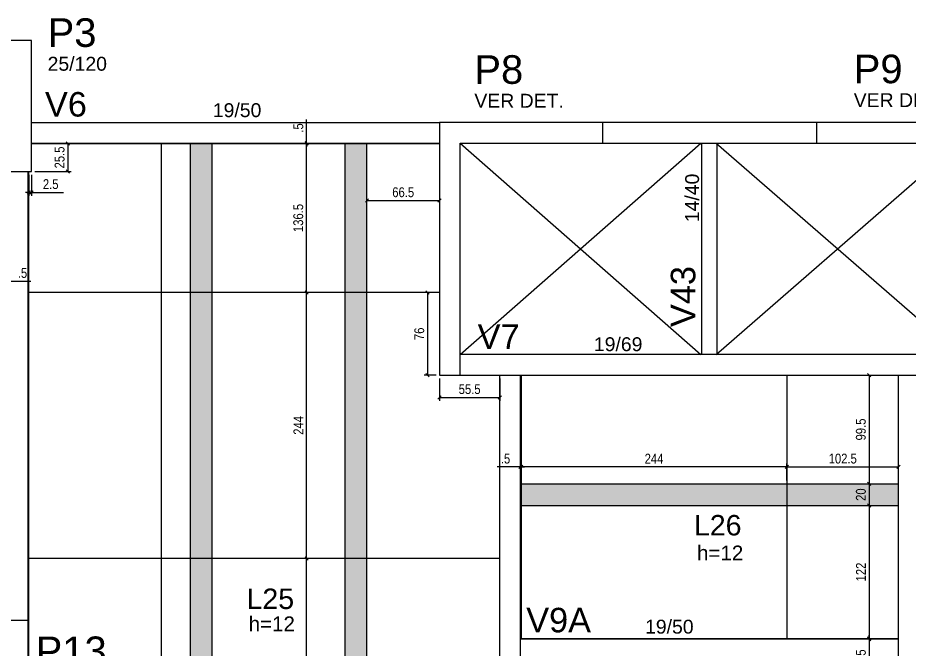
# Model space of a CAD drawing. Header units: millimetres. Extents: x 2716 to 9044, y 218 to 3839.
# Drawn here: x 4915 to 5733, y 2452 to 3031 of the extents above; entities that cross this region are included whole.
import ezdxf

# ---------------------------------------------------------------- set-up
doc = ezdxf.new("R2010")
doc.units = ezdxf.units.MM
for name, color, linetype in [('1', 3, 'Continuous'), ('212', 3, 'Continuous'), ('213', 3, 'Continuous'), ('216', 3, 'Continuous'), ('220', 5, 'Continuous'), ('221', 1, 'Continuous'), ('222', 6, 'Continuous'), ('226', 4, 'Continuous'), ('233', 6, 'Continuous'), ('COTA', 2, 'Continuous'), ('Painéis', 200, 'Continuous')]:
    doc.layers.add(name, color=color, linetype=linetype)
doc.layers.add('Hachura', color=251, linetype='Continuous', lineweight=9)
doc.styles.add('COTA TECNICA-50', font='techl___.ttf', dxfattribs={"height": 9})
doc.styles.get("Standard").update_dxf_attribs({"font": 'arial.ttf'})
doc.dimstyles.new('COTA PAINEL-50', dxfattribs={"dimtxt": 9, "dimasz": 3, "dimexe": 3, "dimexo": 3, "dimgap": 3, "dimtad": 1, "dimdec": 1, "dimzin": 12, "dimdsep": 46, "dimtxsty": 'COTA TECNICA-50', "dimblk1": 'OBLIQUE', "dimblk2": 'OBLIQUE', "dimsah": 1, "dimcen": 0.9, "dimclrd": 4, "dimclre": 4, "dimclrt": 240, "dimadec": 1, "dimazin": 3, "dimtfac": 1, "dimtdec": 1, "dimtmove": 0, "dimatfit": 3, "dimfxl": 1, "dimtolj": 1, "dimtzin": 12, "dimarcsym": 0})

# ---------------------------------------------------------------- blocks, each defined once
blk = doc.blocks.new('_Oblique')
at = {"color": 0, "linetype": 'ByBlock', "lineweight": -2}
blk.add_line((-0.5, -0.5), (0.5, 0.5), dxfattribs=at)
blk = doc.blocks.new('*D241')
at = {"layer": 'COTA', "color": 4, "lineweight": -2, "transparency": 16777216}
for p, q in [((4904.78, 2789.16), (4901.78, 2789.16)), ((4904.78, 2789.16), (4905.28, 2789.16)), ((4905.28, 2789.16), (4926.87, 2789.16))]:
    blk.add_line(p, q, dxfattribs=at)
at = {"layer": 'Defpoints', "color": 0, "transparency": 16777216}
for p in [(4904.78, 2789.16), (4905.28, 2789.16), (4905.28, 2789.16)]:
    blk.add_point(p, dxfattribs=at)
at = {"layer": 'COTA', "color": 4, "lineweight": -2, "transparency": 16777216, "xscale": 3, "yscale": 3, "zscale": 3}
blk.add_blockref('_Oblique', (4904.78, 2789.16), dxfattribs=at)
at = {"layer": 'COTA', "color": 4, "lineweight": -2, "transparency": 16777216, "xscale": 3, "yscale": 3, "zscale": 3, "rotation": 180}
blk.add_blockref('_Oblique', (4905.28, 2789.16), dxfattribs=at)
at = {"layer": 'COTA', "color": 240, "transparency": 16777216, "insert": (4919.08, 2796.76), "char_height": 9, "attachment_point": 5, "style": 'COTA TECNICA-50'}
blk.add_mtext('\\A1;.5', dxfattribs=at)
blk = doc.blocks.new('*D197')
at = {"layer": 'COTA', "color": 4, "lineweight": -2, "transparency": 16777216}
for p, q in [((5298.78, 2778.94), (5287.92, 2778.94)), ((5290.92, 2778.94), (5290.92, 2702.94)), ((5298.78, 2702.94), (5287.92, 2702.94))]:
    blk.add_line(p, q, dxfattribs=at)
at = {"layer": 'Defpoints', "color": 0, "transparency": 16777216}
for p in [(5301.78, 2778.94), (5290.92, 2702.94), (5301.78, 2702.94)]:
    blk.add_point(p, dxfattribs=at)
at = {"layer": 'COTA', "color": 4, "lineweight": -2, "transparency": 16777216, "xscale": 3, "yscale": 3, "zscale": 3}
for p, rotation in [((5290.92, 2778.94), 90), ((5290.92, 2702.94), 270)]:
    blk.add_blockref('_Oblique', p, dxfattribs=dict(at, rotation=rotation))
at = {"layer": 'COTA', "color": 240, "transparency": 16777216, "insert": (5283.32, 2740.94), "char_height": 9, "attachment_point": 5, "rotation": 90, "style": 'COTA TECNICA-50'}
blk.add_mtext('\\A1;76', dxfattribs=at)
blk = doc.blocks.new('*D198')
at = {"layer": 'COTA', "color": 4, "lineweight": -2, "transparency": 16777216}
for p, q in [((5301.78, 2699.94), (5301.78, 2679.55)), ((5357.28, 2699.94), (5357.28, 2679.55)), ((5301.78, 2682.55), (5357.28, 2682.55))]:
    blk.add_line(p, q, dxfattribs=at)
at = {"layer": 'Defpoints', "color": 0, "transparency": 16777216}
for p in [(5301.78, 2702.94), (5357.28, 2702.94), (5357.28, 2682.55)]:
    blk.add_point(p, dxfattribs=at)
at = {"layer": 'COTA', "color": 4, "lineweight": -2, "transparency": 16777216, "xscale": 3, "yscale": 3, "zscale": 3, "rotation": 180}
blk.add_blockref('_Oblique', (5301.78, 2682.55), dxfattribs=at)
at = {"layer": 'COTA', "color": 4, "lineweight": -2, "transparency": 16777216, "xscale": 3, "yscale": 3, "zscale": 3}
blk.add_blockref('_Oblique', (5357.28, 2682.55), dxfattribs=at)
at = {"layer": 'COTA', "color": 240, "transparency": 16777216, "insert": (5329.53, 2690.15), "char_height": 9, "attachment_point": 5, "style": 'COTA TECNICA-50'}
blk.add_mtext('\\A1;55.5', dxfattribs=at)
blk = doc.blocks.new('*D56')
at = {"layer": 'COTA', "color": 4, "lineweight": -2, "transparency": 16777216}
blk.add_line((5179.91, 2290.94), (5179.91, 2534.94), dxfattribs=at)
at = {"layer": 'Defpoints', "color": 0, "transparency": 16777216}
for p in [(5179.91, 2534.94), (5179.91, 2534.94), (5179.91, 2290.94)]:
    blk.add_point(p, dxfattribs=at)
at = {"layer": 'COTA', "color": 4, "lineweight": -2, "transparency": 16777216, "xscale": 3, "yscale": 3, "zscale": 3}
for p, rotation in [((5179.91, 2534.94), 90), ((5179.91, 2290.94), 270)]:
    blk.add_blockref('_Oblique', p, dxfattribs=dict(at, rotation=rotation))
at = {"layer": 'COTA', "color": 240, "transparency": 16777216, "insert": (5172.34, 2412.94), "char_height": 9, "attachment_point": 5, "rotation": 90, "style": 'COTA TECNICA-50'}
blk.add_mtext('\\A1;244', dxfattribs=at)
blk = doc.blocks.new('*D57')
at = {"layer": 'COTA', "color": 4, "lineweight": -2, "transparency": 16777216}
blk.add_line((5179.91, 2534.94), (5179.91, 2778.94), dxfattribs=at)
at = {"layer": 'Defpoints', "color": 0, "transparency": 16777216}
for p in [(5179.91, 2778.94), (5179.91, 2778.94), (5179.91, 2534.94)]:
    blk.add_point(p, dxfattribs=at)
at = {"layer": 'COTA', "color": 4, "lineweight": -2, "transparency": 16777216, "xscale": 3, "yscale": 3, "zscale": 3}
for p, rotation in [((5179.91, 2778.94), 90), ((5179.91, 2534.94), 270)]:
    blk.add_blockref('_Oblique', p, dxfattribs=dict(at, rotation=rotation))
at = {"layer": 'COTA', "color": 240, "transparency": 16777216, "insert": (5172.34, 2656.94), "char_height": 9, "attachment_point": 5, "rotation": 90, "style": 'COTA TECNICA-50'}
blk.add_mtext('\\A1;244', dxfattribs=at)
blk = doc.blocks.new('*D58')
at = {"layer": 'COTA', "color": 4, "lineweight": -2, "transparency": 16777216}
blk.add_line((5179.91, 2778.94), (5179.91, 2915.44), dxfattribs=at)
at = {"layer": 'Defpoints', "color": 0, "transparency": 16777216}
for p in [(5179.91, 2915.44), (5179.91, 2915.44), (5179.91, 2778.94)]:
    blk.add_point(p, dxfattribs=at)
at = {"layer": 'COTA', "color": 4, "lineweight": -2, "transparency": 16777216, "xscale": 3, "yscale": 3, "zscale": 3}
for p, rotation in [((5179.91, 2915.44), 90), ((5179.91, 2778.94), 270)]:
    blk.add_blockref('_Oblique', p, dxfattribs=dict(at, rotation=rotation))
at = {"layer": 'COTA', "color": 240, "transparency": 16777216, "insert": (5172.21, 2847.19), "char_height": 9, "attachment_point": 5, "rotation": 90, "style": 'COTA TECNICA-50'}
blk.add_mtext('\\A1;136.5', dxfattribs=at)
blk = doc.blocks.new('*D59')
at = {"layer": 'COTA', "color": 4, "lineweight": -2, "transparency": 16777216}
for p, q in [((5179.91, 2915.94), (5179.91, 2937.53)), ((5179.91, 2915.44), (5179.91, 2915.94)), ((5179.91, 2915.44), (5179.91, 2912.44))]:
    blk.add_line(p, q, dxfattribs=at)
at = {"layer": 'Defpoints', "color": 0, "transparency": 16777216}
for p in [(5179.91, 2915.94), (5179.91, 2915.94), (5179.91, 2915.44)]:
    blk.add_point(p, dxfattribs=at)
at = {"layer": 'COTA', "color": 4, "lineweight": -2, "transparency": 16777216, "xscale": 3, "yscale": 3, "zscale": 3}
for p, rotation in [((5179.91, 2915.94), 270), ((5179.91, 2915.44), 90)]:
    blk.add_blockref('_Oblique', p, dxfattribs=dict(at, rotation=rotation))
at = {"layer": 'COTA', "color": 240, "transparency": 16777216, "insert": (5172.31, 2929.74), "char_height": 9, "attachment_point": 5, "rotation": 90, "style": 'COTA TECNICA-50'}
blk.add_mtext('\\A1;.5', dxfattribs=at)
blk = doc.blocks.new('*D206')
at = {"layer": 'COTA', "color": 4, "lineweight": -2, "transparency": 16777216}
for p, q in [((4930.28, 2915.44), (4963.72, 2915.44)), ((4960.72, 2915.44), (4960.72, 2889.94)), ((4930.28, 2889.94), (4963.72, 2889.94))]:
    blk.add_line(p, q, dxfattribs=at)
at = {"layer": 'Defpoints', "color": 0, "transparency": 16777216}
for p in [(4927.28, 2915.44), (4927.28, 2889.94), (4960.72, 2889.94)]:
    blk.add_point(p, dxfattribs=at)
at = {"layer": 'COTA', "color": 4, "lineweight": -2, "transparency": 16777216, "xscale": 3, "yscale": 3, "zscale": 3}
for p, rotation in [((4960.72, 2915.44), 90), ((4960.72, 2889.94), 270)]:
    blk.add_blockref('_Oblique', p, dxfattribs=dict(at, rotation=rotation))
at = {"layer": 'COTA', "color": 240, "transparency": 16777216, "insert": (4953.13, 2902.69), "char_height": 9, "attachment_point": 5, "rotation": 90, "style": 'COTA TECNICA-50'}
blk.add_mtext('\\A1;25.5', dxfattribs=at)
blk = doc.blocks.new('*D207')
at = {"layer": 'COTA', "color": 4, "lineweight": -2, "transparency": 16777216}
for p, q in [((4924.78, 2886.94), (4924.78, 2867.6)), ((4927.28, 2886.94), (4927.28, 2867.6)), ((4924.78, 2870.6), (4921.78, 2870.6)), ((4924.78, 2870.6), (4927.28, 2870.6)), ((4927.28, 2870.6), (4956.63, 2870.6))]:
    blk.add_line(p, q, dxfattribs=at)
at = {"layer": 'Defpoints', "color": 0, "transparency": 16777216}
for p in [(4924.78, 2889.94), (4927.28, 2889.94), (4927.28, 2870.6)]:
    blk.add_point(p, dxfattribs=at)
at = {"layer": 'COTA', "color": 4, "lineweight": -2, "transparency": 16777216, "xscale": 3, "yscale": 3, "zscale": 3}
blk.add_blockref('_Oblique', (4924.78, 2870.6), dxfattribs=at)
at = {"layer": 'COTA', "color": 4, "lineweight": -2, "transparency": 16777216, "xscale": 3, "yscale": 3, "zscale": 3, "rotation": 180}
blk.add_blockref('_Oblique', (4927.28, 2870.6), dxfattribs=at)
at = {"layer": 'COTA', "color": 240, "transparency": 16777216, "insert": (4944.96, 2878.2), "char_height": 9, "attachment_point": 5, "style": 'COTA TECNICA-50'}
blk.add_mtext('\\A1;2.5', dxfattribs=at)
blk = doc.blocks.new('*D208')
at = {"layer": 'COTA', "color": 4, "lineweight": -2, "transparency": 16777216}
blk.add_line((5235.28, 2863.17), (5301.78, 2863.17), dxfattribs=at)
at = {"layer": 'Defpoints', "color": 0, "transparency": 16777216}
for p in [(5235.28, 2863.17), (5301.78, 2863.17), (5301.78, 2863.17)]:
    blk.add_point(p, dxfattribs=at)
at = {"layer": 'COTA', "color": 4, "lineweight": -2, "transparency": 16777216, "xscale": 3, "yscale": 3, "zscale": 3, "rotation": 180}
blk.add_blockref('_Oblique', (5235.28, 2863.17), dxfattribs=at)
at = {"layer": 'COTA', "color": 4, "lineweight": -2, "transparency": 16777216, "xscale": 3, "yscale": 3, "zscale": 3}
blk.add_blockref('_Oblique', (5301.78, 2863.17), dxfattribs=at)
at = {"layer": 'COTA', "color": 240, "transparency": 16777216, "insert": (5268.53, 2870.77), "char_height": 9, "attachment_point": 5, "style": 'COTA TECNICA-50'}
blk.add_mtext('\\A1;66.5', dxfattribs=at)
blk = doc.blocks.new('*D262')
at = {"layer": 'COTA', "color": 4, "lineweight": -2, "transparency": 16777216}
for p, q in [((5693.29, 2702.94), (5693.29, 2702.94)), ((5696.29, 2702.94), (5696.29, 2603.44)), ((5699.29, 2603.44), (5699.29, 2603.44))]:
    blk.add_line(p, q, dxfattribs=at)
at = {"layer": 'Defpoints', "color": 0, "transparency": 16777216}
for p in [(5696.29, 2702.94), (5696.29, 2603.44), (5696.29, 2603.44)]:
    blk.add_point(p, dxfattribs=at)
at = {"layer": 'COTA', "color": 4, "lineweight": -2, "transparency": 16777216, "xscale": 3, "yscale": 3, "zscale": 3}
for p, rotation in [((5696.29, 2702.94), 90), ((5696.29, 2603.44), 270)]:
    blk.add_blockref('_Oblique', p, dxfattribs=dict(at, rotation=rotation))
at = {"layer": 'COTA', "color": 240, "transparency": 16777216, "insert": (5688.66, 2653.19), "char_height": 9, "attachment_point": 5, "rotation": 90, "style": 'COTA TECNICA-50'}
blk.add_mtext('\\A1;99.5', dxfattribs=at)
blk = doc.blocks.new('*D263')
at = {"layer": 'COTA', "color": 4, "lineweight": -2, "transparency": 16777216}
for p, q in [((5693.29, 2603.44), (5693.29, 2603.44)), ((5696.29, 2603.44), (5696.29, 2583.44))]:
    blk.add_line(p, q, dxfattribs=at)
at = {"layer": 'Defpoints', "color": 0, "transparency": 16777216}
for p in [(5696.29, 2603.44), (5696.29, 2583.44), (5696.29, 2583.44)]:
    blk.add_point(p, dxfattribs=at)
at = {"layer": 'COTA', "color": 4, "lineweight": -2, "transparency": 16777216, "xscale": 3, "yscale": 3, "zscale": 3}
for p, rotation in [((5696.29, 2603.44), 90), ((5696.29, 2583.44), 270)]:
    blk.add_blockref('_Oblique', p, dxfattribs=dict(at, rotation=rotation))
at = {"layer": 'COTA', "color": 240, "transparency": 16777216, "insert": (5688.69, 2593.44), "char_height": 9, "attachment_point": 5, "rotation": 90, "style": 'COTA TECNICA-50'}
blk.add_mtext('\\A1;20', dxfattribs=at)
blk = doc.blocks.new('*D74')
at = {"layer": 'COTA', "color": 4, "lineweight": -2, "transparency": 16777216}
blk.add_line((5696.29, 2583.44), (5696.29, 2461.44), dxfattribs=at)
at = {"layer": 'Defpoints', "color": 0, "transparency": 16777216}
for p in [(5696.29, 2583.44), (5696.29, 2461.44), (5696.29, 2461.44)]:
    blk.add_point(p, dxfattribs=at)
at = {"layer": 'COTA', "color": 4, "lineweight": -2, "transparency": 16777216, "xscale": 3, "yscale": 3, "zscale": 3}
for p, rotation in [((5696.29, 2583.44), 90), ((5696.29, 2461.44), 270)]:
    blk.add_blockref('_Oblique', p, dxfattribs=dict(at, rotation=rotation))
at = {"layer": 'COTA', "color": 240, "transparency": 16777216, "insert": (5688.73, 2522.44), "char_height": 9, "attachment_point": 5, "rotation": 90, "style": 'COTA TECNICA-50'}
blk.add_mtext('\\A1;122', dxfattribs=at)
blk = doc.blocks.new('*D75')
at = {"layer": 'COTA', "color": 4, "lineweight": -2, "transparency": 16777216}
blk.add_line((5620.78, 2618.86), (5376.78, 2618.86), dxfattribs=at)
at = {"layer": 'Defpoints', "color": 0, "transparency": 16777216}
for p in [(5376.78, 2618.86), (5376.78, 2618.86), (5620.78, 2618.86)]:
    blk.add_point(p, dxfattribs=at)
at = {"layer": 'COTA', "color": 4, "lineweight": -2, "transparency": 16777216, "xscale": 3, "yscale": 3, "zscale": 3, "rotation": 180}
blk.add_blockref('_Oblique', (5376.78, 2618.86), dxfattribs=at)
at = {"layer": 'COTA', "color": 4, "lineweight": -2, "transparency": 16777216, "xscale": 3, "yscale": 3, "zscale": 3}
blk.add_blockref('_Oblique', (5620.78, 2618.86), dxfattribs=at)
at = {"layer": 'COTA', "color": 240, "transparency": 16777216, "insert": (5498.78, 2626.42), "char_height": 9, "attachment_point": 5, "style": 'COTA TECNICA-50'}
blk.add_mtext('\\A1;244', dxfattribs=at)
blk = doc.blocks.new('*D76')
at = {"layer": 'COTA', "color": 4, "lineweight": -2, "transparency": 16777216}
for p, q in [((5376.28, 2618.86), (5354.69, 2618.86)), ((5376.78, 2618.86), (5376.28, 2618.86)), ((5376.78, 2618.86), (5379.78, 2618.86))]:
    blk.add_line(p, q, dxfattribs=at)
at = {"layer": 'Defpoints', "color": 0, "transparency": 16777216}
for p in [(5376.28, 2618.86), (5376.28, 2618.86), (5376.78, 2618.86)]:
    blk.add_point(p, dxfattribs=at)
at = {"layer": 'COTA', "color": 4, "lineweight": -2, "transparency": 16777216, "xscale": 3, "yscale": 3, "zscale": 3}
blk.add_blockref('_Oblique', (5376.28, 2618.86), dxfattribs=at)
at = {"layer": 'COTA', "color": 4, "lineweight": -2, "transparency": 16777216, "xscale": 3, "yscale": 3, "zscale": 3, "rotation": 180}
blk.add_blockref('_Oblique', (5376.78, 2618.86), dxfattribs=at)
at = {"layer": 'COTA', "color": 240, "transparency": 16777216, "insert": (5362.48, 2626.46), "char_height": 9, "attachment_point": 5, "style": 'COTA TECNICA-50'}
blk.add_mtext('\\A1;.5', dxfattribs=at)
blk = doc.blocks.new('*D264')
at = {"layer": 'COTA', "color": 4, "lineweight": -2, "transparency": 16777216}
for p, q in [((5696.29, 2461.44), (5696.29, 2464.44)), ((5696.29, 2461.44), (5696.29, 2460.94)), ((5696.29, 2460.94), (5696.29, 2439.35))]:
    blk.add_line(p, q, dxfattribs=at)
at = {"layer": 'Defpoints', "color": 0, "transparency": 16777216}
for p in [(5696.29, 2461.44), (5696.29, 2460.94), (5696.29, 2460.94)]:
    blk.add_point(p, dxfattribs=at)
at = {"layer": 'COTA', "color": 4, "lineweight": -2, "transparency": 16777216, "xscale": 3, "yscale": 3, "zscale": 3}
for p, rotation in [((5696.29, 2461.44), 270), ((5696.29, 2460.94), 90)]:
    blk.add_blockref('_Oblique', p, dxfattribs=dict(at, rotation=rotation))
at = {"layer": 'COTA', "color": 240, "transparency": 16777216, "insert": (5688.69, 2447.14), "char_height": 9, "attachment_point": 5, "rotation": 90, "style": 'COTA TECNICA-50'}
blk.add_mtext('\\A1;.5', dxfattribs=at)
blk = doc.blocks.new('*D359')
at = {"layer": 'COTA', "color": 4, "lineweight": -2, "transparency": 16777216}
for p, q in [((5620.78, 2606.44), (5620.78, 2621.86)), ((5620.78, 2618.86), (5723.28, 2618.86)), ((5723.28, 2606.44), (5723.28, 2621.86))]:
    blk.add_line(p, q, dxfattribs=at)
at = {"layer": 'Defpoints', "color": 0, "transparency": 16777216}
for p in [(5723.28, 2618.86), (5620.78, 2603.44), (5723.28, 2603.44)]:
    blk.add_point(p, dxfattribs=at)
at = {"layer": 'COTA', "color": 4, "lineweight": -2, "transparency": 16777216, "xscale": 3, "yscale": 3, "zscale": 3, "rotation": 180}
blk.add_blockref('_Oblique', (5620.78, 2618.86), dxfattribs=at)
at = {"layer": 'COTA', "color": 4, "lineweight": -2, "transparency": 16777216, "xscale": 3, "yscale": 3, "zscale": 3}
blk.add_blockref('_Oblique', (5723.28, 2618.86), dxfattribs=at)
at = {"layer": 'COTA', "color": 240, "transparency": 16777216, "insert": (5672.03, 2626.46), "char_height": 9, "attachment_point": 5, "style": 'COTA TECNICA-50'}
blk.add_mtext('\\A1;102.5', dxfattribs=at)

msp = doc.modelspace()

# ---------------------------------------------------------------- hatches: boundary and pattern name
at = {"layer": 'Hachura', "linetype": 'ByBlock'}
h = msp.add_hatch(color=256, dxfattribs=at)
h.dxf.hatch_style = 1
h.paths.add_polyline_path([(5093.28, 2915.44), (5073.28, 2915.44), (5073.28, 2046.94), (5093.28, 2046.94)])
h = msp.add_hatch(color=256, dxfattribs=at)
h.dxf.hatch_style = 1
h.paths.add_polyline_path([(5235.28, 2915.44), (5215.28, 2915.44), (5215.28, 2046.94), (5235.28, 2046.94)])
h = msp.add_hatch(color=256, dxfattribs=at)
h.dxf.hatch_style = 1
h.paths.add_polyline_path([(5723.28, 2583.44), (5723.28, 2603.44), (5376.78, 2603.44), (5376.78, 2583.44)])

# ---------------------------------------------------------------- linework, layer by layer
at = {"layer": '1'}
for p, q in [((4927.28, 2934.94), (5301.78, 2934.94)), ((4927.28, 2915.94), (5301.78, 2915.94)), ((5542.78, 2721.94), (5542.78, 2915.94)), ((5556.78, 2721.94), (5556.78, 2915.94)), ((5320.78, 2702.94), (5357.28, 2702.94)), ((5357.28, 2164.94), (5357.28, 2702.94)), ((5376.28, 2164.94), (5376.28, 2702.94)), ((5723.28, 2164.94), (5723.28, 2702.94)), ((5723.28, 2460.94), (5376.28, 2460.94))]:
    msp.add_line(p, q, dxfattribs=at)
for points in [[(5551.78, 2934.94), (5451.78, 2934.94)], [(5647.78, 2934.94), (5551.78, 2934.94)], [(5451.78, 2915.94), (5561.28, 2915.94)], [(5561.28, 2915.94), (5647.78, 2915.94)], [(4924.28, 2477.94), (4924.28, 2889.94)], [(5778.78, 2721.94), (5320.78, 2721.94)], [(5357.28, 2702.94), (5746.03, 2702.94)]]:
    msp.add_lwpolyline(points, dxfattribs=at)
at = {"layer": '221'}
for p, q in [((5320.78, 2721.94), (5541.78, 2915.94)), ((5320.78, 2915.94), (5541.78, 2721.94)), ((5555.78, 2721.94), (5778.78, 2915.94)), ((5555.78, 2915.94), (5778.78, 2721.94))]:
    msp.add_line(p, q, dxfattribs=at)
at = {"layer": '222'}
for points in [[(4902.28, 2889.94), (4927.28, 2889.94), (4927.28, 3009.94), (4902.28, 3009.94), (4902.28, 2889.94)], [(5301.78, 2702.94), (5301.78, 2702.94), (5320.78, 2702.94), (5320.78, 2915.94), (5451.78, 2915.94), (5451.78, 2934.94), (5301.78, 2934.94), (5301.78, 2702.94)], [(5797.78, 2702.94), (5797.78, 2934.94), (5647.78, 2934.94), (5647.78, 2915.94), (5778.78, 2915.94), (5778.78, 2702.94), (5797.78, 2702.94), (5797.78, 2702.94)], [(4905.28, 2247.94), (4924.28, 2247.94), (4924.28, 2477.94), (4774.28, 2477.94), (4774.28, 2458.94), (4905.28, 2458.94), (4905.28, 2247.94)]]:
    msp.add_lwpolyline(points, dxfattribs=at)
at = {"layer": 'Painéis'}
for p, q in [((4927.28, 2915.44), (5301.78, 2915.44)), ((5046.76, 2046.94), (5046.76, 2915.44)), ((5073.28, 2046.94), (5073.28, 2915.44)), ((5093.28, 2046.94), (5093.28, 2915.44)), ((5215.28, 2046.94), (5215.28, 2915.44)), ((5235.28, 2046.94), (5235.28, 2915.44)), ((4924.78, 2137.94), (4924.78, 2889.94)), ((5301.78, 2778.94), (4924.78, 2778.94)), ((5376.78, 2702.94), (5376.78, 2461.44)), ((5620.78, 2702.94), (5620.78, 2461.44)), ((5376.78, 2603.44), (5723.28, 2603.44)), ((5376.78, 2583.44), (5723.28, 2583.44)), ((5357.28, 2534.94), (4924.78, 2534.94)), ((5376.78, 2461.44), (5723.28, 2461.44))]:
    msp.add_line(p, q, dxfattribs=at)

# ---------------------------------------------------------------- texts
at = {"layer": '212'}
for s, p in [('19/50', (5093.79, 2939.73)), ('19/69', (5443.59, 2725.05)), ('19/50', (5490.55, 2465.94))]:
    msp.add_text(s, height=12.75, dxfattribs=at).set_placement(p)
msp.add_text('14/40', height=12.75, rotation=90, dxfattribs=at).set_placement((5540.11, 2843.3))
at = {"layer": '213'}
for s, p in [('25/120', (4942.13, 2982.29)), ('VER DET.', (5333.88, 2948.38)), ('VER DET.', (5682.11, 2948.94))]:
    msp.add_text(s, height=12.75, dxfattribs=at).set_placement(p)
at = {"layer": '216'}
for p in [(5538.23, 2533.19), (5126.64, 2468.19)]:
    msp.add_text('h=12', height=13.5, dxfattribs=at).set_placement(p)
at = {"layer": '220'}
for s, p in [('P3', (4942.13, 3004.16)), ('P8', (5333.88, 2970.25)), ('P9', (5682.11, 2970.8)), ('P13', (4931.15, 2437.03))]:
    msp.add_text(s, height=26.25, dxfattribs=at).set_placement(p)
at = {"layer": '226'}
for s, p in [('L26', (5535.4, 2556.01)), ('L25', (5124.71, 2488.52))]:
    msp.add_text(s, height=18.75, dxfattribs=at).set_placement(p)
at = {"layer": '233'}
for s, p in [('V6', (4939.7, 2940.23)), ('V7', (5336.91, 2727.06)), ('V9A', (5381.51, 2467.1))]:
    msp.add_text(s, height=22.5, dxfattribs=at).set_placement(p)
msp.add_text('V43', height=22.5, rotation=90, dxfattribs=at).set_placement((5536.68, 2747.17))

# ---------------------------------------------------------------- dimensions: what is measured, and where the dimension line sits
at = {"layer": 'COTA'}
for base, p1, p2, picture, middle in [((5179.91, 2915.94), (5179.91, 2915.44), (5179.91, 2915.94), '*D59', (5172.31, 2929.74)), ((5179.91, 2915.44), (5179.91, 2778.94), (5179.91, 2915.44), '*D58', (5172.21, 2847.19)), ((5179.91, 2778.94), (5179.91, 2534.94), (5179.91, 2778.94), '*D57', (5172.34, 2656.94)), ((5290.92, 2702.94), (5301.78, 2778.94), (5301.78, 2702.94), '*D197', (5283.32, 2740.94)), ((5696.29, 2603.44), (5696.29, 2702.94), (5696.29, 2603.44), '*D262', (5688.66, 2653.19)), ((5696.29, 2583.44), (5696.29, 2603.44), (5696.29, 2583.44), '*D263', (5688.69, 2593.44)), ((5696.29, 2461.44), (5696.29, 2583.44), (5696.29, 2461.44), '*D74', (5688.73, 2522.44)), ((5179.91, 2534.94), (5179.91, 2290.94), (5179.91, 2534.94), '*D56', (5172.34, 2412.94)), ((5696.29, 2460.94), (5696.29, 2461.44), (5696.29, 2460.94), '*D264', (5688.69, 2447.14))]:
    dim = msp.add_linear_dim(base=base, p1=p1, p2=p2, angle=90, dimstyle='COTA PAINEL-50', dxfattribs=at)
    dim.commit()
    dim.dimension.update_dxf_attribs({"geometry": picture, "text_midpoint": middle})
dim = msp.add_linear_dim(base=(4960.72, 2889.94), p1=(4927.28, 2915.44), p2=(4927.28, 2889.94), angle=90, dimstyle='COTA PAINEL-50', dxfattribs=at)
dim.commit()
dim.dimension.update_dxf_attribs({"geometry": '*D206', "text_midpoint": (4960.72, 2902.69), "dimtype": 160})
for base, p1, p2, picture, middle in [((4927.28, 2870.6), (4924.78, 2889.94), (4927.28, 2889.94), '*D207', (4944.96, 2878.2)), ((5301.78, 2863.17), (5235.28, 2863.17), (5301.78, 2863.17), '*D208', (5268.53, 2870.77)), ((4905.28, 2789.16), (4904.78, 2789.16), (4905.28, 2789.16), '*D241', (4919.08, 2796.76)), ((5357.28, 2682.55), (5301.78, 2702.94), (5357.28, 2702.94), '*D198', (5329.53, 2690.15)), ((5376.28, 2618.86), (5376.78, 2618.86), (5376.28, 2618.86), '*D76', (5362.48, 2626.46)), ((5376.78, 2618.86), (5620.78, 2618.86), (5376.78, 2618.86), '*D75', (5498.78, 2626.42)), ((5723.28, 2618.86), (5620.78, 2603.44), (5723.28, 2603.44), '*D359', (5672.03, 2626.46))]:
    dim = msp.add_linear_dim(base=base, p1=p1, p2=p2, dimstyle='COTA PAINEL-50', dxfattribs=at)
    dim.commit()
    dim.dimension.update_dxf_attribs({"geometry": picture, "text_midpoint": middle})

doc.saveas('drawing.dxf')
